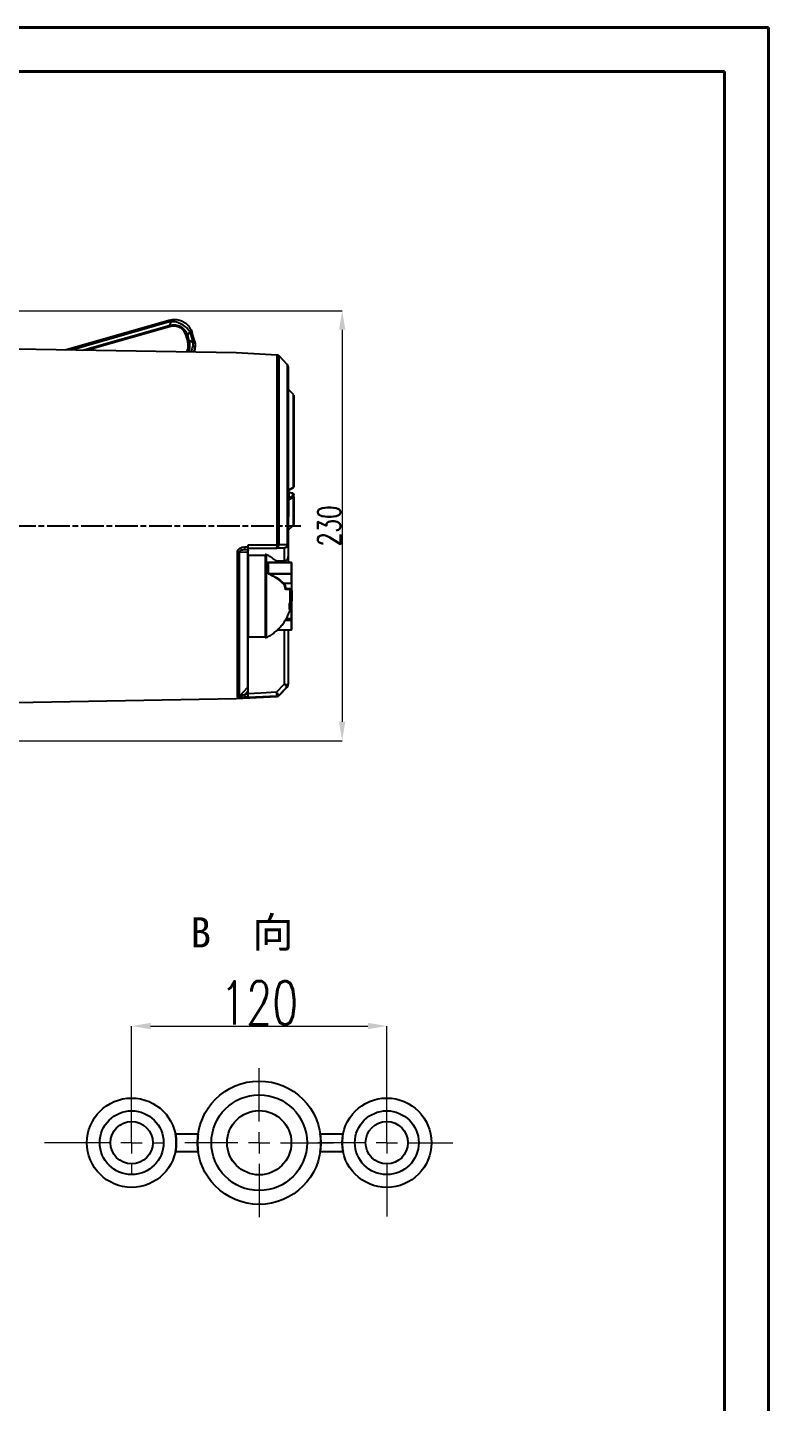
# Model space of a CAD drawing. Header units: millimetres. Extents: x 2223 to 4172, y 741 to 2119.
# Drawn here: x 3780 to 4172, y 1391 to 2119 of the extents above; entities that cross this region are included whole.
import ezdxf

# ---------------------------------------------------------------- set-up
doc = ezdxf.new("R2010")
doc.units = ezdxf.units.MM
doc.linetypes.add('AM_ISO08W050', pattern=[18, 12, -1.5, 3, -1.5])
doc.linetypes.add('CENTER2', pattern=[28.575, 19.05, -3.175, 3.175, -3.175])
for name, color, linetype, lineweight in [('AM_5', 3, 'Continuous', 25), ('AM_7', 4, 'AM_ISO08W050', 25), ('AM_BOR', 7, 'Continuous', 50), ('FORMAT', 7, 'Continuous', 18), ('中心线', 1, 'CENTER2', 13), ('文字', 7, 'Continuous', 13), ('标注', 3, 'Continuous', 13), ('粗实线', 7, 'Continuous', 40)]:
    doc.layers.add(name, color=color, linetype=linetype, lineweight=lineweight)
doc.styles.add('SLDTEXTSTYLE1', font='txt.shx', dxfattribs={"width": 0.7, "bigfont": 'gbcbig.shx'})
doc.styles.add('STYLE1', font='txt.shx', dxfattribs={"width": 0.8, "height": 3, "bigfont": 'hzdx.shx'})
doc.dimstyles.new('SLDDIMSTYLE12$0', dxfattribs={"dimtxt": 12, "dimasz": 10, "dimexe": 0, "dimexo": 0.0625, "dimgap": 0.875, "dimtad": 1, "dimdec": 1, "dimlfac": 1.8, "dimrnd": 1e-09, "dimzin": 12, "dimdsep": 46, "dimtxsty": 'SLDTEXTSTYLE1', "dimcen": 0.09, "dimdle": 8.16, "dimclrd": 3, "dimclre": 3, "dimadec": 0, "dimazin": 3, "dimtfac": 1, "dimtdec": 1, "dimtofl": 0, "dimtmove": 0, "dimatfit": 3, "dimfxl": 0, "dimfrac": 2, "dimtolj": 1, "dimlwd": 5, "dimlwe": 5, "dimarcsym": 0})

# ---------------------------------------------------------------- blocks, each defined once
blk = doc.blocks.new('*D46')
at = {"layer": 'AM_5', "color": 3, "lineweight": 5, "transparency": 16777216}
blk.add_line((3758.76, 1969.07), (3946.32, 1969.07), dxfattribs=at)
at = {"layer": 'AM_5', "color": 3, "linetype": 'Continuous', "lineweight": 5, "transparency": 16777216}
for p, q in [((3946.32, 1959.07), (3946.32, 1751.64)), ((3758.76, 1741.64), (3946.32, 1741.64))]:
    blk.add_line(p, q, dxfattribs=at)
at = {"layer": 'AM_5', "color": 3, "transparency": 16777216}
for points in [[(3944.66, 1959.07), (3947.99, 1959.07), (3946.32, 1969.07)], [(3944.66, 1751.64), (3947.99, 1751.64), (3946.32, 1741.64)]]:
    blk.add_solid(points, dxfattribs=at)
at = {"layer": 'Defpoints', "color": 0, "transparency": 16777216}
for p in [(3758.7, 1969.07), (3758.7, 1741.64), (3946.32, 1741.64)]:
    blk.add_point(p, dxfattribs=at)
at = {"layer": 'AM_5', "color": 0, "transparency": 16777216, "insert": (3939.45, 1855.35), "char_height": 12, "attachment_point": 5, "rotation": 90, "style": 'SLDTEXTSTYLE1'}
blk.add_mtext('\\A1;230', dxfattribs=at)
blk = doc.blocks.new('rA3')
at = {"layer": '粗实线'}
for p, q in [((753.38, 421.26), (333.38, 421.26)), ((753.38, 124.26), (753.38, 421.26)), ((748.38, 416.26), (358.38, 416.26)), ((748.38, 129.26), (748.38, 416.26))]:
    blk.add_line(p, q, dxfattribs=at)
blk = doc.blocks.new('SW_CENTERMARKSYMBOL_14')
at = {"layer": 'FORMAT', "color": 0}
for p, q in [((0, 2), (0, 7)), ((-2, 0), (-7, 0)), ((0, 0), (-1, 0)), ((0, 0), (0, 1)), ((0, 0), (0, -1)), ((0, 0), (1, 0)), ((2, 0), (7, 0)), ((0, -2), (0, -7))]:
    blk.add_line(p, q, dxfattribs=at)
blk = doc.blocks.new('SW_CENTERMARKSYMBOL_15')
at = {"layer": 'FORMAT', "color": 0}
for p, q in [((0, 2), (0, 5)), ((-2, 0), (-6.49, 0)), ((0, 0), (-1, 0)), ((0, 0), (0, 1)), ((0, 0), (0, -1)), ((0, 0), (1, 0)), ((2, 0), (6.2, 0)), ((0, -2), (0, -6.94))]:
    blk.add_line(p, q, dxfattribs=at)
blk = doc.blocks.new('SW_CENTERMARKSYMBOL_16')
at = {"layer": 'FORMAT', "color": 0}
for p, q in [((0, 2), (0, 3)), ((-2, 0), (-8.18, 0)), ((0, 0), (-1, 0)), ((0, 0), (0, 1)), ((0, 0), (0, -1)), ((0, 0), (1, 0)), ((2, 0), (3, 0)), ((0, -2), (0, -3))]:
    blk.add_line(p, q, dxfattribs=at)
blk = doc.blocks.new('*D41')
at = {"layer": 'Defpoints', "color": 0, "transparency": 16777216}
for p in [(3969.93, 1590.65), (3834.93, 1528.91), (3969.93, 1528.91)]:
    blk.add_point(p, dxfattribs=at)
at = {"layer": '标注', "color": 3, "lineweight": 5, "transparency": 16777216}
blk.add_line((3834.93, 1528.97), (3834.93, 1590.65), dxfattribs=at)
at = {"layer": '标注', "color": 3, "linetype": 'Continuous', "lineweight": 5, "transparency": 16777216}
for p, q in [((3844.93, 1590.65), (3959.93, 1590.65)), ((3969.93, 1528.97), (3969.93, 1590.65))]:
    blk.add_line(p, q, dxfattribs=at)
at = {"layer": '标注', "color": 3, "transparency": 16777216}
for points in [[(3844.93, 1592.31), (3844.93, 1588.98), (3834.93, 1590.65)], [(3959.93, 1592.31), (3959.93, 1588.98), (3969.93, 1590.65)]]:
    blk.add_solid(points, dxfattribs=at)
at = {"layer": '标注', "color": 0, "transparency": 16777216, "insert": (3902.43, 1602.95), "char_height": 10, "attachment_point": 5, "style": 'SLDTEXTSTYLE1'}
blk.add_mtext('\\A1;{\\H2.28571x;120}', dxfattribs=at)

msp = doc.modelspace()

# ---------------------------------------------------------------- linework, layer by layer
at = {"color": 7, "linetype": 'Continuous', "lineweight": 25}
for p, q in [((3854.669, 1964.171), (3856.476, 1964.513)), ((3799.712, 1948.413), (3854.669, 1964.171)), ((3854.945, 1963.216), (3803.111, 1948.353)), ((3808.909, 1948.252), (3854.741, 1961.394)), ((3854.961, 1960.626), (3811.642, 1948.205)), ((3855.848, 1963.387), (3854.741, 1961.394)), ((3854.945, 1963.216), (3855.848, 1963.387)), ((3864.636, 1955.909), (3865.744, 1957.902)), ((3865.744, 1957.902), (3866.077, 1957.045)), ((3866.371, 1959.028), (3867.038, 1957.314)), ((3868.141, 1953.469), (3867.038, 1957.314)), ((3864.584, 1953.19), (3863.867, 1955.689)), ((3865.353, 1953.409), (3864.636, 1955.909)), ((3867.351, 1952.297), (3865.353, 1953.409)), ((3866.077, 1957.045), (3867.18, 1953.2)), ((3867.18, 1953.2), (3867.351, 1952.297)), ((3868.141, 1953.469), (3868.483, 1951.663)), ((3868.528, 1950.707), (3868.528, 1950.714)), ((3890.189, 1946.833), (3760.663, 1949.095)), ((3911.918, 1945.694), (3890.189, 1946.833)), ((3917.251, 1940.672), (3912.927, 1945.229)), ((3920.516, 1924.867), (3917.809, 1927.584)), ((3920.516, 1875.721), (3920.516, 1924.867)), ((3920.663, 1924.515), (3920.663, 1921.929)), ((3917.663, 1920.251), (3917.663, 1919.898)), ((3920.663, 1875.871), (3920.663, 1877.164)), ((3917.663, 1874.001), (3917.67, 1874.073)), ((3917.663, 1870.31), (3917.663, 1873.941)), ((3917.663, 1873.82), (3918.163, 1873.82)), ((3917.663, 1873.693), (3918.163, 1873.693)), ((3917.663, 1873.629), (3918.163, 1873.629)), ((3917.663, 1870.369), (3918.163, 1870.369)), ((3917.663, 1870.232), (3918.163, 1870.232)), ((3917.663, 1869.82), (3918.163, 1869.82)), ((3917.69, 1873.437), (3918.163, 1873.437)), ((3917.809, 1874.361), (3920.516, 1875.721)), ((3917.941, 1874.197), (3920.386, 1875.424)), ((3917.941, 1874.197), (3920.386, 1875.424)), ((3918.163, 1873.693), (3918.163, 1873.82)), ((3918.163, 1873.441), (3918.163, 1873.693)), ((3918.163, 1873.437), (3918.163, 1873.629)), ((3918.163, 1873.042), (3918.163, 1873.437)), ((3918.163, 1873.31), (3918.163, 1873.437)), ((3918.163, 1873.021), (3918.163, 1873.31)), ((3918.163, 1873.021), (3920.163, 1872.553)), ((3920.163, 1872.553), (3918.163, 1873.021)), ((3918.163, 1873.021), (3918.163, 1870.369)), ((3918.163, 1870.104), (3920.163, 1871.108)), ((3918.163, 1869.292), (3920.516, 1870.472)), ((3918.163, 1870.232), (3918.163, 1870.369)), ((3918.163, 1869.82), (3918.163, 1870.232)), ((3920.163, 1871.108), (3920.163, 1872.553)), ((3920.394, 1872.498), (3920.208, 1872.575)), ((3920.394, 1872.498), (3920.208, 1872.575)), ((3920.516, 1855.707), (3920.516, 1870.472)), ((3920.599, 1872.255), (3920.626, 1872.173)), ((3920.646, 1872.114), (3920.63, 1872.179)), ((3920.646, 1872.099), (3920.663, 1871.968)), ((3920.663, 1870.675), (3920.663, 1871.968)), ((3917.663, 1868.384), (3918.163, 1868.384)), ((3917.663, 1860.902), (3917.663, 1863.646)), ((3918.163, 1862.201), (3918.163, 1868.384)), ((3917.663, 1862.201), (3918.163, 1862.201)), ((3917.663, 1860.765), (3918.163, 1860.765)), ((3917.663, 1860.353), (3918.163, 1860.353)), ((3917.663, 1860.337), (3918.163, 1860.337)), ((3917.663, 1860.216), (3918.163, 1860.216)), ((3917.809, 1860.216), (3917.809, 1853)), ((3917.809, 1853), (3920.516, 1855.707)), ((3918.163, 1860.353), (3918.163, 1860.765)), ((3891.927, 1841.447), (3896.25, 1841.53)), ((3894.264, 1842.795), (3894.757, 1842.842)), ((3894.425, 1842.772), (3894.745, 1842.82)), ((3894.745, 1842.82), (3896.662, 1842.853)), ((3894.797, 1844.136), (3896.662, 1844.168)), ((3896.662, 1844.168), (3896.662, 1845.344)), ((3896.662, 1845.344), (3911.917, 1845.342)), ((3896.662, 1843.564), (3911.613, 1843.564)), ((3896.662, 1841.379), (3896.662, 1842.554)), ((3911.613, 1843.564), (3911.841, 1843.626)), ((3911.613, 1843.564), (3911.658, 1843.616)), ((3915.662, 1843.564), (3911.613, 1843.564)), ((3911.917, 1845.36), (3911.917, 1845.342)), ((3912.923, 1845.342), (3912.927, 1845.411)), ((3912.927, 1845.411), (3917.249, 1845.403)), ((3915.662, 1843.564), (3915.662, 1836.612)), ((3917.249, 1845.403), (3917.251, 1845.444)), ((3917.662, 1845.564), (3917.656, 1845.403)), ((3905.662, 1839.648), (3896.662, 1839.648)), ((3906.162, 1840.148), (3905.662, 1840.148)), ((3905.662, 1840.148), (3905.662, 1802.592)), ((3906.162, 1840.148), (3906.162, 1802.592)), ((3907.083, 1830.197), (3907.083, 1835.984)), ((3919.462, 1835.998), (3907.178, 1835.999)), ((3907.179, 1835.964), (3907.179, 1830.183)), ((3907.179, 1835.964), (3919.462, 1835.964)), ((3915.662, 1836.612), (3911.436, 1836.612)), ((3917.662, 1839.312), (3917.662, 1835.998)), ((3919.462, 1835.998), (3919.462, 1835.94)), ((3919.462, 1835.964), (3919.462, 1835.998)), ((3919.462, 1830.183), (3919.462, 1835.964)), ((3919.662, 1832.764), (3919.662, 1835.798)), ((3919.662, 1833.209), (3919.662, 1835.798)), ((3907.179, 1830.183), (3919.462, 1830.183)), ((3907.75, 1829.93), (3919.462, 1829.929)), ((3919.462, 1829.929), (3919.462, 1830.183)), ((3919.462, 1824.997), (3919.462, 1829.929)), ((3919.662, 1830.071), (3919.662, 1833.209)), ((3919.662, 1825.138), (3919.662, 1830.071)), ((3915.282, 1824.997), (3919.462, 1824.997)), ((3919.462, 1822.072), (3916.437, 1822.072)), ((3916.814, 1821.624), (3916.567, 1821.591)), ((3916.736, 1821.815), (3919.462, 1821.815)), ((3916.74, 1821.819), (3916.86, 1821.835)), ((3916.74, 1821.819), (3919.462, 1821.819)), ((3918.859, 1814.819), (3918.859, 1821.815)), ((3918.862, 1811.148), (3918.862, 1821.815)), ((3919.462, 1824.997), (3919.462, 1822.072)), ((3919.462, 1821.877), (3919.462, 1822.072)), ((3919.462, 1821.819), (3919.462, 1821.877)), ((3919.462, 1821.815), (3919.462, 1821.819)), ((3918.451, 1813.905), (3918.859, 1814.819)), ((3918.859, 1811.99), (3918.451, 1811.077)), ((3918.527, 1811.99), (3918.859, 1811.99)), ((3918.859, 1811.148), (3918.859, 1811.99)), ((3919.362, 1812.102), (3919.662, 1812.102)), ((3919.462, 1806.245), (3919.462, 1814.481)), ((3919.662, 1814.261), (3919.662, 1814.277)), ((3919.462, 1805.289), (3916.218, 1805.289)), ((3916.656, 1806.051), (3919.462, 1806.051)), ((3916.739, 1806.245), (3919.462, 1806.245)), ((3918.827, 1811.148), (3918.862, 1811.148)), ((3919.462, 1806.109), (3919.462, 1806.245)), ((3919.462, 1806.051), (3919.462, 1806.109)), ((3919.462, 1806.058), (3919.462, 1806.051)), ((3919.462, 1806.051), (3919.462, 1805.289)), ((3919.462, 1800.356), (3919.462, 1805.289)), ((3919.662, 1803.087), (3919.662, 1806.225)), ((3919.662, 1805.43), (3919.662, 1805.935)), ((3919.662, 1800.498), (3919.662, 1805.43)), ((3905.662, 1802.592), (3905.662, 1796.148)), ((3906.162, 1802.592), (3906.162, 1796.148)), ((3912.115, 1800.298), (3919.462, 1800.298)), ((3912.176, 1800.356), (3919.462, 1800.356)), ((3915.662, 1800.298), (3915.662, 1771.523)), ((3917.662, 1800.298), (3917.662, 1771.323)), ((3919.462, 1800.298), (3919.462, 1800.356)), ((3919.462, 1800.332), (3919.462, 1800.298)), ((3919.662, 1800.498), (3919.662, 1803.087)), ((3896.662, 1796.648), (3905.662, 1796.648)), ((3905.662, 1796.148), (3906.162, 1796.148)), ((3896.25, 1769.75), (3891.926, 1765.163)), ((3894.811, 1766.073), (3896.662, 1768.037)), ((3896.662, 1766.167), (3896.662, 1768.037)), ((3911.613, 1767.243), (3915.662, 1771.523)), ((3917.249, 1770.295), (3912.926, 1765.725)), ((3912.926, 1765.478), (3917.25, 1770.034)), ((3917.25, 1770.293), (3917.249, 1770.295)), ((3917.25, 1770.293), (3917.25, 1770.034)), ((3917.659, 1771.324), (3917.662, 1771.323)), ((3760.662, 1761.614), (3890.188, 1763.874)), ((3890.188, 1763.874), (3911.917, 1765.013)), ((3896.662, 1764.674), (3894.863, 1764.582)), ((3911.916, 1765.262), (3896.662, 1764.46)), ((3896.662, 1764.46), (3896.662, 1764.674)), ((3911.916, 1765.262), (3911.917, 1765.261)), ((3911.917, 1765.013), (3911.917, 1765.261)), ((3912.926, 1765.725), (3912.924, 1765.728)), ((3912.926, 1765.478), (3912.926, 1765.725))]:
    msp.add_line(p, q, dxfattribs=at)
at = {"color": 7, "linetype": 'Continuous', "lineweight": 25, "flags": 128}
for points in [[(3911.917, 1845.36), (3911.917, 1850.968), (3911.917, 1856.593), (3911.917, 1862.213), (3911.917, 1867.806), (3911.917, 1873.352), (3911.917, 1878.827), (3911.917, 1884.212), (3911.917, 1889.484), (3911.917, 1894.624), (3911.917, 1899.612), (3911.917, 1904.428), (3911.917, 1909.054), (3911.917, 1913.472), (3911.918, 1917.664), (3911.918, 1921.615), (3911.918, 1925.309), (3911.918, 1928.731), (3911.918, 1931.869), (3911.918, 1934.71), (3911.918, 1937.243), (3911.918, 1939.459), (3911.918, 1941.349), (3911.918, 1942.905), (3911.918, 1944.122), (3911.918, 1944.994), (3911.918, 1945.519), (3911.918, 1945.694)], [(3912.927, 1845.411), (3912.927, 1851.096), (3912.927, 1856.798), (3912.927, 1862.493), (3912.927, 1868.161), (3912.927, 1873.776), (3912.927, 1879.318), (3912.927, 1884.762), (3912.927, 1890.089), (3912.927, 1895.276), (3912.927, 1900.302), (3912.927, 1905.147), (3912.927, 1909.791), (3912.927, 1914.217), (3912.927, 1918.405), (3912.927, 1922.34), (3912.927, 1926.005), (3912.927, 1929.386), (3912.927, 1932.468), (3912.927, 1935.24), (3912.927, 1937.691), (3912.927, 1939.81), (3912.927, 1941.589), (3912.927, 1943.021), (3912.927, 1944.1), (3912.927, 1944.822), (3912.927, 1945.184), (3912.927, 1945.229)], [(3917.251, 1940.672), (3917.251, 1940.493), (3917.251, 1939.955), (3917.251, 1939.061), (3917.251, 1937.814), (3917.251, 1936.221), (3917.251, 1934.287), (3917.251, 1932.02), (3917.251, 1929.431), (3917.251, 1926.53), (3917.251, 1923.33), (3917.251, 1919.843), (3917.251, 1916.085), (3917.251, 1912.071), (3917.251, 1907.819), (3917.251, 1903.345), (3917.251, 1898.67), (3917.251, 1893.812), (3917.251, 1888.793), (3917.251, 1883.632), (3917.251, 1878.353), (3917.251, 1872.976), (3917.251, 1867.526), (3917.251, 1862.024), (3917.251, 1856.494), (3917.251, 1850.96), (3917.251, 1845.444)], [(3917.809, 1927.584), (3917.809, 1927.084), (3917.809, 1926.205), (3917.809, 1924.955), (3917.809, 1923.348), (3917.809, 1921.4), (3917.809, 1919.131), (3917.809, 1916.565), (3917.809, 1913.728), (3917.809, 1910.65), (3917.809, 1907.362), (3917.809, 1903.898), (3917.809, 1900.294), (3917.809, 1896.588), (3917.809, 1892.817), (3917.809, 1889.021), (3917.809, 1885.238), (3917.809, 1881.509), (3917.809, 1877.87), (3917.809, 1874.361)], [(3917.663, 1874.158), (3917.663, 1875.989), (3917.663, 1878.953), (3917.663, 1882.053), (3917.663, 1885.251), (3917.663, 1888.509), (3917.663, 1891.787), (3917.663, 1895.045), (3917.663, 1898.243), (3917.663, 1901.343), (3917.663, 1904.308), (3917.663, 1907.1), (3917.663, 1909.686), (3917.663, 1912.036), (3917.663, 1914.12), (3917.663, 1915.912), (3917.663, 1917.392), (3917.663, 1918.542), (3917.663, 1919.346), (3917.663, 1919.796), (3917.663, 1919.898)], [(3918.163, 1873.021), (3918.178, 1873.035), (3918.193, 1873.042), (3918.208, 1873.043), (3918.22, 1873.037), (3918.231, 1873.024), (3918.239, 1873.006)], [(3890.917, 1764.702), (3890.917, 1765.659), (3890.917, 1766.987), (3890.917, 1768.681), (3890.917, 1770.732), (3890.917, 1773.133), (3890.917, 1775.874), (3890.917, 1778.944), (3890.917, 1782.329), (3890.917, 1786.015), (3890.917, 1789.989), (3890.917, 1794.232), (3890.917, 1798.728), (3890.917, 1803.458), (3890.917, 1808.402), (3890.917, 1813.541), (3890.917, 1818.852), (3890.917, 1824.314), (3890.917, 1829.904), (3890.917, 1835.599), (3890.917, 1841.376)], [(3891.926, 1765.163), (3891.926, 1766.116), (3891.926, 1767.437), (3891.926, 1769.122), (3891.926, 1771.163), (3891.926, 1773.552), (3891.926, 1776.279), (3891.926, 1779.332), (3891.926, 1782.7), (3891.926, 1786.368), (3891.926, 1790.321), (3891.926, 1794.543), (3891.926, 1799.016), (3891.926, 1803.722), (3891.926, 1808.641), (3891.927, 1813.753), (3891.927, 1819.037), (3891.927, 1824.472), (3891.927, 1830.033), (3891.927, 1835.7), (3891.927, 1841.447)], [(3896.25, 1841.53), (3896.25, 1835.852), (3896.25, 1830.26), (3896.25, 1824.782), (3896.25, 1819.44), (3896.25, 1814.26), (3896.25, 1809.264), (3896.25, 1804.474), (3896.25, 1799.913), (3896.25, 1795.6), (3896.25, 1791.555), (3896.25, 1787.797), (3896.25, 1784.341), (3896.25, 1781.204), (3896.25, 1778.4), (3896.25, 1775.94), (3896.25, 1773.837), (3896.25, 1772.099), (3896.25, 1770.735), (3896.25, 1769.75)], [(3896.662, 1839.648), (3896.662, 1839.579), (3896.662, 1839.183), (3896.662, 1838.442), (3896.662, 1837.367), (3896.662, 1835.977), (3896.662, 1834.294), (3896.662, 1832.346), (3896.662, 1830.164), (3896.662, 1827.786), (3896.662, 1825.249), (3896.662, 1822.596), (3896.662, 1819.869), (3896.662, 1817.115), (3896.662, 1814.377), (3896.662, 1811.701), (3896.662, 1809.131), (3896.662, 1806.71), (3896.662, 1804.475), (3896.662, 1802.466), (3896.662, 1800.714), (3896.662, 1799.248), (3896.662, 1798.093), (3896.662, 1797.267), (3896.662, 1796.783), (3896.662, 1796.648)], [(3919.462, 1830.183), (3919.501, 1830.181), (3919.539, 1830.174), (3919.573, 1830.164), (3919.604, 1830.15), (3919.629, 1830.133), (3919.647, 1830.114), (3919.659, 1830.093), (3919.662, 1830.071)], [(3896.662, 1766.167), (3895.625, 1766.114), (3894.811, 1766.073)], [(3911.613, 1767.243), (3903.24, 1766.803), (3896.662, 1766.458)]]:
    msp.add_lwpolyline(points, dxfattribs=at)
at = {"color": 7, "linetype": 'Continuous', "lineweight": 25}
for centre, radius, start, end in [((3911.839, 1944.196), 1.5, 43.499688, 86.999689), ((3916.163, 1939.64), 1.5, 359.999688, 43.499688), ((3918.16, 1927.936), 0.498, 180.016099, 225.117046), ((3920.166, 1924.515), 0.497, 0.018818, 45.136394), ((3920.163, 1924.515), 0.5, 359.999688, 44.795922), ((3917.857, 1874.168), 0.198, 103.884157, 168.008957), ((3918.049, 1870.538), 0.386, 180.219672, 206.015382), ((3920.203, 1872.527), 0.0477, 83.569529, 147.173283), ((3920.194, 1870.638), 0.47, 4.401638, 93.810949), ((3920.398, 1872.47), 0.0277, 97.120508, 149.187288), ((3920.163, 1875.871), 0.5, 296.630121, 359.999688), ((3920.47, 1875.913), 0.197, 283.446815, 347.663208), ((3920.414, 1870.7), 0.25, 294.151262, 354.20295), ((3920.163, 1856.06), 0.5, 314.999688, 359.999688), ((3918.162, 1852.646), 0.5, 134.999688, 179.999688), ((3890.927, 1848.44), 7.063, 269.92223, 278.138723), ((3888.547, 1843.725), 6.263, 351.68842, 3.755699), ((3897.925, 1841.451), 1.677, 138.870293, 177.29865), ((3911.928, 1855.077), 9.717, 269.937468, 275.900598), ((3912.42, 1855.215), 9.886, 267.082998, 272.916374), ((3917.452, 1847.234), 1.842, 263.65489, 276.344486), ((3917.293, 1846.064), 0.622, 266.060116, 306.402624), ((3907.178, 1836.198), 0.233, 246.022236, 270.18014), ((3919.478, 1835.78), 0.185, 5.85563, 94.849599), ((3907.177, 1830.514), 0.331, 253.519876, 270.278324), ((3908.135, 1829.627), 0.49, 141.829258, 172.120898), ((3899.069, 1808.439), 22.921, 45.547223, 68.015613), ((3919.487, 1830.106), 0.179, 261.950222, 348.577936), ((3915.416, 1824.722), 0.305, 116.010002, 165.059265), ((3916.409, 1822.539), 0.467, 252.264657, 273.464573), ((3916.759, 1821.624), 0.196, 95.789009, 189.850343), ((3919.487, 1825.174), 0.179, 261.950222, 348.577936), ((3919.509, 1821.845), 0.232, 48.458885, 101.560817), ((3919.462, 1822.019), 0.2, 269.987218, 359.987213), ((3919.462, 1822.015), 0.2, 269.999688, 359.999688), ((3906.934, 1812.491), 11.604, 352.999328, 7.000049), ((3895.384, 1818.148), 24.5, 350.877908, 359.999688), ((3919.512, 1807.944), 1.7, 268.315682, 275.063436), ((3919.466, 1806.254), 0.196, 268.95412, 358.91449), ((3919.487, 1805.466), 0.179, 261.950222, 348.577936), ((3919.487, 1800.533), 0.179, 261.950222, 348.577936), ((3919.478, 1800.517), 0.185, 265.149777, 354.143747), ((3904.782, 1778.009), 11.875, 224.069657, 226.858184), ((3916.157, 1771.326), 1.502, 316.655435, 359.931586), ((3916.169, 1771.323), 1.493, 316.393454, 359.985939), ((3916.162, 1771.067), 1.5, 316.499688, 359.999688), ((3890.84, 1766.205), 1.506, 272.929592, 316.193087), ((3868.128, 1764.39), 26.736, 0.412395, 3.608609), ((3911.834, 1766.764), 1.504, 273.137915, 316.448557), ((3911.839, 1766.761), 1.502, 272.977262, 316.402157), ((3911.838, 1766.511), 1.5, 272.999688, 316.499688)]:
    msp.add_arc(centre, radius, start, end, dxfattribs=at)
for points, knots in [([(3856.476, 1964.513), (3856.349, 1964.454), (3856.094, 1964.336), (3855.931, 1963.705), (3855.848, 1963.387)], [0, 0, 0, 0, 0.49686743, 1, 1, 1, 1]), ([(3856.476, 1964.513), (3857.498, 1964.521), (3859.506, 1964.536), (3862.337, 1963.419), (3864.785, 1961.61), (3865.837, 1959.898), (3866.371, 1959.028)], [0, 0, 0, 0, 0.2543758, 0.4999836, 0.7457388, 1, 1, 1, 1]), ([(3854.741, 1961.394), (3855.861, 1961.576), (3857.946, 1961.915), (3860.939, 1960.941), (3863.369, 1958.922), (3864.192, 1956.965), (3864.636, 1955.909)], [0, 0, 0, 0, 0.2680966, 0.4988227, 0.7294637, 1, 1, 1, 1]), ([(3863.867, 1955.689), (3863.49, 1956.668), (3862.951, 1958.066), (3861.617, 1959.462), (3860.541, 1960.217), (3859.328, 1960.725), (3857.444, 1961.107), (3855.982, 1960.824), (3854.961, 1960.626)], [0, 0, 0, 0, 0.2715623, 0.3875926, 0.5011305, 0.6146375, 0.7308194, 1, 1, 1, 1]), ([(3865.744, 1957.902), (3865.171, 1958.703), (3864.044, 1960.28), (3861.56, 1962.041), (3858.756, 1963.209), (3856.824, 1963.328), (3855.848, 1963.387)], [0, 0, 0, 0, 0.25415722, 0.50001427, 0.74762575, 1, 1, 1, 1]), ([(3866.371, 1959.028), (3866.387, 1958.889), (3866.42, 1958.611), (3865.969, 1958.138), (3865.744, 1957.902)], [0, 0, 0, 0, 0.5000023, 1, 1, 1, 1]), ([(3863.897, 1947.292), (3863.978, 1947.403), (3864.315, 1947.864), (3864.672, 1948.827), (3865.072, 1950.701), (3864.784, 1952.166), (3864.584, 1953.19)], [0, 0, 0, 0, 0.0674485, 0.27954515, 0.49659605, 1, 1, 1, 1]), ([(3865.353, 1953.409), (3865.509, 1952.309), (3865.799, 1950.261), (3865.351, 1948.027), (3864.722, 1947.285), (3864.716, 1947.278)], [0, 0, 0, 0, 0.535438, 0.9957755, 1, 1, 1, 1]), ([(3867.351, 1952.297), (3867.306, 1951.309), (3867.228, 1949.583), (3866.472, 1947.951), (3866.149, 1947.253)], [0, 0, 0, 0, 0.5719725, 1, 1, 1, 1]), ([(3868.483, 1951.663), (3868.423, 1951.791), (3868.302, 1952.048), (3867.669, 1952.214), (3867.351, 1952.297)], [0, 0, 0, 0, 0.4968676, 1, 1, 1, 1]), ([(3868.483, 1951.663), (3868.525, 1950.632), (3868.587, 1949.094), (3867.982, 1947.688), (3867.783, 1947.224)], [0, 0, 0, 0, 0.6705708, 1, 1, 1, 1]), ([(3867.786, 1947.224), (3867.99, 1947.684), (3868.483, 1948.791), (3868.449, 1950.004), (3868.429, 1950.713)], [0, 0, 0, 0, 0.4149051, 1, 1, 1, 1]), ([(3920.663, 1890.353), (3920.663, 1891.608), (3920.663, 1894.117), (3920.663, 1897.828), (3920.663, 1900.553), (3920.663, 1902.342), (3920.663, 1903.263), (3920.663, 1904.17), (3920.663, 1905.064), (3920.663, 1905.943), (3920.663, 1906.534), (3920.663, 1906.946), (3920.663, 1907.422), (3920.663, 1908.137), (3920.663, 1908.953), (3920.663, 1909.661), (3920.663, 1910.345), (3920.663, 1911.029), (3920.663, 1911.516), (3920.663, 1912.253), (3920.663, 1913.136), (3920.663, 1914.304), (3920.663, 1915.285), (3920.663, 1916.122), (3920.663, 1916.765), (3920.663, 1917.275), (3920.663, 1917.71), (3920.663, 1918.123), (3920.663, 1918.525), (3920.663, 1918.802), (3920.663, 1919.18), (3920.663, 1919.599), (3920.663, 1920.121), (3920.663, 1920.559), (3920.663, 1920.883), (3920.663, 1921.115), (3920.663, 1921.275), (3920.663, 1921.421), (3920.663, 1921.518), (3920.663, 1921.595), (3920.663, 1921.672), (3920.663, 1921.777), (3920.663, 1921.866), (3920.663, 1921.912), (3920.663, 1921.929)], [0, 0, 0, 0, 0.0803647, 0.1607294, 0.2410941, 0.2624684, 0.283842, 0.3052151, 0.3265873, 0.3479574, 0.3693255, 0.3704427, 0.3788854, 0.405204, 0.4251182, 0.4428013, 0.4618483, 0.4808946, 0.4999402, 0.5035205, 0.5449145, 0.57896, 0.6143836, 0.643615, 0.6685119, 0.6871043, 0.7041218, 0.7223404, 0.7405585, 0.758776, 0.762108, 0.7964253, 0.8245029, 0.853496, 0.8824879, 0.8971785, 0.9118685, 0.9265578, 0.9412466, 0.9442716, 0.9541998, 0.9705965, 0.9890576, 1, 1, 1, 1]), ([(3920.663, 1877.164), (3920.663, 1877.46), (3920.663, 1878.051), (3920.663, 1878.953), (3920.663, 1879.865), (3920.663, 1880.787), (3920.663, 1881.718), (3920.663, 1882.657), (3920.663, 1883.305), (3920.663, 1883.781), (3920.663, 1884.337), (3920.663, 1885.181), (3920.663, 1886.141), (3920.663, 1887.828), (3920.663, 1889.22), (3920.663, 1890.353)], [0, 0, 0, 0, 0.07144385, 0.14288374, 0.21431988, 0.28576303, 0.35720674, 0.42863778, 0.50005558, 0.50406448, 0.53604837, 0.6252562, 0.69323765, 0.75009307, 1, 1, 1, 1]), ([(3917.793, 1873.3), (3917.765, 1873.327), (3917.709, 1873.38), (3917.684, 1873.444), (3917.672, 1873.476)], [0, 0, 0, 0, 0.5052965, 1, 1, 1, 1]), ([(3917.774, 1873.298), (3917.774, 1873.306), (3917.774, 1873.32), (3917.757, 1873.332), (3917.727, 1873.331), (3917.7, 1873.32), (3917.686, 1873.314)], [0, 0, 0, 0, 0.2336109, 0.4844564, 0.7436939, 1, 1, 1, 1]), ([(3917.691, 1874.046), (3917.697, 1874.046), (3917.717, 1874.043), (3917.785, 1874.104), (3917.886, 1874.164), (3917.939, 1874.195)], [0, 0, 0, 0, 0.1601422, 0.5688581, 1, 1, 1, 1]), ([(3917.774, 1873.298), (3917.799, 1873.268), (3917.852, 1873.205), (3917.982, 1873.098), (3918.091, 1873.052), (3918.163, 1873.021)], [0, 0, 0, 0, 0.233085, 0.4930073, 1, 1, 1, 1]), ([(3917.934, 1874.195), (3917.932, 1874.193), (3917.913, 1874.178), (3917.88, 1874.18), (3917.84, 1874.196), (3917.817, 1874.244), (3917.808, 1874.305), (3917.809, 1874.342), (3917.809, 1874.361)], [0, 0, 0, 0, 0.0284628, 0.3120488, 0.569439, 0.7930567, 0.8963599, 1, 1, 1, 1]), ([(3918.163, 1865.224), (3918.163, 1865.847), (3918.163, 1867.092), (3918.163, 1868.562), (3918.163, 1869.498), (3918.163, 1870.012), (3918.163, 1870.322), (3918.163, 1870.353), (3918.163, 1870.369)], [0, 0, 0, 0, 0.25015941, 0.49958066, 0.62466902, 0.74973011, 0.87480959, 1, 1, 1, 1]), ([(3918.163, 1868.384), (3918.163, 1868.707), (3918.163, 1869.111), (3918.163, 1869.538), (3918.163, 1869.72), (3918.163, 1869.78), (3918.163, 1869.82)], [0, 0, 0, 0, 0.4996211, 0.6251499, 0.7494732, 1, 1, 1, 1]), ([(3920.163, 1872.553), (3920.202, 1872.546), (3920.275, 1872.532), (3920.343, 1872.499), (3920.374, 1872.484)], [0, 0, 0, 0, 0.5446681, 1, 1, 1, 1]), ([(3920.491, 1870.675), (3920.475, 1870.719), (3920.442, 1870.814), (3920.36, 1870.943), (3920.262, 1871.048), (3920.195, 1871.088), (3920.163, 1871.108)], [0, 0, 0, 0, 0.239538, 0.5175571, 0.7682031, 1, 1, 1, 1]), ([(3920.374, 1872.484), (3920.416, 1872.456), (3920.506, 1872.398), (3920.591, 1872.273), (3920.65, 1872.127), (3920.658, 1872.027), (3920.663, 1871.968)], [0, 0, 0, 0, 0.2427138, 0.5154318, 0.7146901, 1, 1, 1, 1]), ([(3920.374, 1872.431), (3920.416, 1872.406), (3920.506, 1872.354), (3920.591, 1872.242), (3920.65, 1872.111), (3920.658, 1872.021), (3920.663, 1871.968)], [0, 0, 0, 0, 0.2421389, 0.5153871, 0.7139591, 1, 1, 1, 1]), ([(3920.385, 1875.425), (3920.397, 1875.431), (3920.43, 1875.448), (3920.469, 1875.495), (3920.511, 1875.581), (3920.514, 1875.666), (3920.516, 1875.721)], [0, 0, 0, 0, 0.14054005, 0.37467991, 0.58989364, 1, 1, 1, 1]), ([(3920.516, 1870.472), (3920.516, 1870.504), (3920.517, 1870.569), (3920.499, 1870.639), (3920.491, 1870.675)], [0, 0, 0, 0, 0.49355373, 1, 1, 1, 1]), ([(3920.64, 1872.134), (3920.642, 1872.126), (3920.661, 1872.073), (3920.662, 1872.016), (3920.663, 1871.968)], [0, 0, 0, 0, 0.1515723, 1, 1, 1, 1]), ([(3918.163, 1860.216), (3918.163, 1860.219), (3918.163, 1860.226), (3918.163, 1860.313), (3918.163, 1860.542), (3918.163, 1861.063), (3918.163, 1862.015), (3918.163, 1863.456), (3918.163, 1864.634), (3918.163, 1865.224)], [0, 0, 0, 0, 0.06265322, 0.12530292, 0.25030366, 0.37521459, 0.50021885, 0.74968949, 1, 1, 1, 1]), ([(3918.163, 1860.765), (3918.163, 1860.805), (3918.163, 1860.865), (3918.163, 1861.044), (3918.163, 1861.474), (3918.163, 1861.878), (3918.163, 1862.201)], [0, 0, 0, 0, 0.2505117, 0.3752446, 0.5001647, 1, 1, 1, 1]), ([(3890.917, 1841.376), (3890.937, 1841.586), (3890.979, 1842.019), (3891.299, 1842.601), (3891.735, 1843.105), (3892.437, 1843.61), (3893.47, 1844.036), (3894.343, 1844.101), (3894.797, 1844.136)], [0, 0, 0, 0, 0.1207862, 0.249076, 0.3731346, 0.5013753, 0.7404661, 1, 1, 1, 1]), ([(3891.927, 1841.447), (3891.928, 1841.515), (3891.931, 1841.648), (3892.016, 1841.842), (3892.145, 1842.017), (3892.489, 1842.331), (3893.264, 1842.679), (3893.994, 1842.738), (3894.425, 1842.772)], [0, 0, 0, 0, 0.0635988, 0.1268625, 0.1941501, 0.267332, 0.5677277, 1, 1, 1, 1]), ([(3896.25, 1841.53), (3896.356, 1841.512), (3896.524, 1841.483), (3896.642, 1841.429), (3896.655, 1841.397), (3896.662, 1841.379)], [0, 0, 0, 0, 0.4463965, 0.7099365, 1, 1, 1, 1]), ([(3896.662, 1842.853), (3896.662, 1842.861), (3896.662, 1842.874), (3896.662, 1842.989), (3896.662, 1843.226), (3896.662, 1843.639), (3896.662, 1843.994), (3896.662, 1844.168)], [0, 0, 0, 0, 0.150225, 0.2871088, 0.5005337, 0.7538342, 1, 1, 1, 1]), ([(3896.662, 1842.554), (3896.662, 1842.643), (3896.662, 1842.82), (3896.662, 1842.842), (3896.662, 1842.853)], [0, 0, 0, 0, 0.5015357, 1, 1, 1, 1]), ([(3896.662, 1770.81), (3896.662, 1771.2), (3896.662, 1771.642), (3896.662, 1772.341), (3896.662, 1772.568), (3896.662, 1772.805), (3896.662, 1773.052), (3896.662, 1773.31), (3896.662, 1773.498), (3896.662, 1773.68), (3896.662, 1774.002), (3896.662, 1774.521), (3896.662, 1775.153), (3896.662, 1775.736), (3896.662, 1776.231), (3896.662, 1776.659), (3896.662, 1776.997), (3896.662, 1777.343), (3896.662, 1777.697), (3896.662, 1778.059), (3896.662, 1778.318), (3896.662, 1778.569), (3896.662, 1779.089), (3896.662, 1779.962), (3896.662, 1781.071), (3896.662, 1782.352), (3896.662, 1783.752), (3896.662, 1785.154), (3896.662, 1786.039), (3896.662, 1786.814), (3896.662, 1787.689), (3896.662, 1788.89), (3896.662, 1789.936), (3896.662, 1790.802), (3896.662, 1791.476), (3896.662, 1792.159), (3896.662, 1792.852), (3896.662, 1793.553), (3896.662, 1794.048), (3896.662, 1794.492), (3896.662, 1795.941), (3896.662, 1798.455), (3896.662, 1802.005), (3896.662, 1805.437), (3896.662, 1808.839), (3896.662, 1812.505), (3896.662, 1817.585), (3896.662, 1824.429), (3896.662, 1832.765), (3896.662, 1838.508), (3896.662, 1841.379)], [0, 0, 0, 0, 0.0669054, 0.0756699, 0.0844343, 0.0931986, 0.1019628, 0.110727, 0.119491, 0.1204246, 0.1282783, 0.1499631, 0.1666235, 0.1807533, 0.1958166, 0.2037808, 0.2117449, 0.219709, 0.2276731, 0.2356371, 0.2436011, 0.2444503, 0.2516161, 0.2765316, 0.2974645, 0.315335, 0.3470796, 0.3706379, 0.3847586, 0.3894352, 0.4071383, 0.4252052, 0.4432721, 0.4527358, 0.4621996, 0.4716633, 0.481127, 0.4905907, 0.5000544, 0.5009281, 0.5082098, 0.5573213, 0.596775, 0.6369947, 0.6768853, 0.7110643, 0.7564848, 0.8376565, 0.9188283, 1, 1, 1, 1]), ([(3911.658, 1843.616), (3911.679, 1843.633), (3911.736, 1843.678), (3911.818, 1844.029), (3911.892, 1844.605), (3911.908, 1845.095), (3911.917, 1845.342)], [0, 0, 0, 0, 0.1562523, 0.4311744, 0.7127035, 1, 1, 1, 1]), ([(3911.841, 1843.626), (3911.919, 1843.641), (3912.153, 1843.686), (3912.495, 1844.03), (3912.814, 1844.604), (3912.886, 1845.095), (3912.923, 1845.342)], [0, 0, 0, 0, 0.138581, 0.419261, 0.7066865, 1, 1, 1, 1]), ([(3917.249, 1845.403), (3917.21, 1845.149), (3917.132, 1844.647), (3916.748, 1844.044), (3916.241, 1843.64), (3915.855, 1843.589), (3915.662, 1843.564)], [0, 0, 0, 0, 0.2577147, 0.5100976, 0.7565093, 1, 1, 1, 1]), ([(3917.656, 1845.403), (3917.611, 1845.165), (3917.519, 1844.673), (3917.076, 1844.094), (3916.575, 1843.761), (3916.104, 1843.593), (3915.816, 1843.574), (3915.662, 1843.564)], [0, 0, 0, 0, 0.24183895, 0.49912391, 0.70899919, 0.84445044, 1, 1, 1, 1]), ([(3912.157, 1835.999), (3912.141, 1836.015), (3911.523, 1836.66), (3910.121, 1837.743), (3908.163, 1839.117), (3906.805, 1839.799), (3906.223, 1840.09)], [0, 0, 0, 0, 0.00919183, 0.37082136, 0.73055161, 1, 1, 1, 1]), ([(3907.083, 1835.984), (3907.084, 1835.993), (3907.086, 1836.01), (3907.108, 1836.036), (3907.175, 1836.058), (3907.358, 1836.044), (3907.533, 1835.979), (3907.65, 1835.936)], [0, 0, 0, 0, 0.0577492, 0.1171536, 0.2515259, 0.5011744, 1, 1, 1, 1]), ([(3907.545, 1835.973), (3907.51, 1835.979), (3907.417, 1835.996), (3907.3, 1836.001), (3907.214, 1835.994), (3907.187, 1835.98), (3907.18, 1835.971), (3907.179, 1835.967), (3907.179, 1835.964)], [0, 0, 0, 0, 0.2547299, 0.6618691, 0.8675208, 0.9398473, 0.9708547, 1, 1, 1, 1]), ([(3917.662, 1839.312), (3917.639, 1839.005), (3917.592, 1838.39), (3917.27, 1837.669), (3916.895, 1837.177), (3916.541, 1836.875), (3916.127, 1836.657), (3915.818, 1836.627), (3915.662, 1836.612)], [0, 0, 0, 0, 0.24908402, 0.49841553, 0.62782199, 0.74923389, 0.87440408, 1, 1, 1, 1]), ([(3907.65, 1829.694), (3907.533, 1829.75), (3907.358, 1829.834), (3907.176, 1829.996), (3907.108, 1830.096), (3907.086, 1830.156), (3907.084, 1830.183), (3907.083, 1830.197)], [0, 0, 0, 0, 0.4973637, 0.7473602, 0.8823614, 0.9420119, 1, 1, 1, 1]), ([(3907.179, 1830.183), (3907.179, 1830.179), (3907.18, 1830.172), (3907.187, 1830.155), (3907.216, 1830.12), (3907.302, 1830.066), (3907.485, 1829.992), (3907.645, 1829.954), (3907.75, 1829.93)], [0, 0, 0, 0, 0.01994941, 0.04121068, 0.0909977, 0.23337847, 0.50065114, 1, 1, 1, 1]), ([(3919.662, 1830.034), (3919.662, 1830.126), (3919.662, 1830.308), (3919.662, 1830.682), (3919.662, 1830.866)], [0, 0, 0, 0, 0.5088221, 1, 1, 1, 1]), ([(3919.662, 1824.3), (3919.662, 1824.692), (3919.662, 1825.485), (3919.662, 1826.919), (3919.662, 1828.459), (3919.662, 1829.52), (3919.662, 1830.045)], [0, 0, 0, 0, 0.2473879, 0.5, 0.7526121, 1, 1, 1, 1]), ([(3916.267, 1822.094), (3916.243, 1822.356), (3916.196, 1822.881), (3915.927, 1823.64), (3915.567, 1824.301), (3915.269, 1824.635), (3915.121, 1824.801)], [0, 0, 0, 0, 0.2498124, 0.4998445, 0.7502398, 1, 1, 1, 1]), ([(3915.282, 1824.997), (3915.442, 1824.803), (3915.744, 1824.436), (3916.108, 1823.709), (3916.369, 1822.906), (3916.415, 1822.345), (3916.437, 1822.072)], [0, 0, 0, 0, 0.2650194, 0.5000669, 0.7573424, 1, 1, 1, 1]), ([(3916.567, 1821.591), (3916.534, 1821.599), (3916.468, 1821.617), (3916.386, 1821.712), (3916.331, 1821.812), (3916.298, 1821.901), (3916.274, 1821.997), (3916.269, 1822.062), (3916.267, 1822.094)], [0, 0, 0, 0, 0.24960183, 0.49829619, 0.62558928, 0.74862866, 0.87572186, 1, 1, 1, 1]), ([(3916.437, 1822.072), (3916.44, 1822.057), (3916.445, 1822.024), (3916.47, 1821.973), (3916.508, 1821.924), (3916.568, 1821.872), (3916.638, 1821.837), (3916.699, 1821.821), (3916.729, 1821.819), (3916.74, 1821.819)], [0, 0, 0, 0, 0.0985259, 0.2116632, 0.3444444, 0.5000064, 0.7493767, 0.9135439, 1, 1, 1, 1]), ([(3917.516, 1821.815), (3917.462, 1821.771), (3917.277, 1821.618), (3917.005, 1821.621), (3916.814, 1821.624)], [0, 0, 0, 0, 0.293654, 1, 1, 1, 1]), ([(3918.848, 1811.212), (3919.026, 1811.821), (3919.462, 1813.311), (3919.817, 1815.769), (3919.92, 1818.533), (3919.821, 1820.633), (3919.592, 1821.78), (3919.545, 1822.016)], [0, 0, 0, 0, 0.1742932, 0.4258292, 0.6790463, 0.9338996, 1, 1, 1, 1]), ([(3919.662, 1822.019), (3919.662, 1822.291), (3919.662, 1822.846), (3919.662, 1823.698), (3919.662, 1824.499), (3919.662, 1824.928), (3919.662, 1825.138)], [0, 0, 0, 0, 0.245589, 0.5, 0.754411, 1, 1, 1, 1]), ([(3919.662, 1811.158), (3919.662, 1811.368), (3919.662, 1811.797), (3919.662, 1812.598), (3919.662, 1813.451), (3919.662, 1814.005), (3919.662, 1814.277)], [0, 0, 0, 0, 0.245589, 0.5, 0.754411, 1, 1, 1, 1]), ([(3919.662, 1806.251), (3919.662, 1806.776), (3919.662, 1807.837), (3919.662, 1809.377), (3919.662, 1810.811), (3919.662, 1811.604), (3919.662, 1811.996)], [0, 0, 0, 0, 0.2473879, 0.5, 0.7526121, 1, 1, 1, 1]), ([(3906.178, 1796.186), (3906.571, 1796.375), (3907.69, 1796.913), (3909.438, 1798.041), (3911.413, 1799.562), (3913.26, 1801.332), (3914.944, 1803.323), (3916.433, 1805.515), (3917.669, 1807.892), (3918.474, 1809.789), (3918.765, 1810.91), (3918.83, 1811.157)], [0, 0, 0, 0, 0.0647369, 0.184574, 0.3082168, 0.4349126, 0.5640589, 0.6951798, 0.827906, 0.9619593, 1, 1, 1, 1]), ([(3896.25, 1769.75), (3896.369, 1769.907), (3896.607, 1770.222), (3896.643, 1770.614), (3896.662, 1770.81)], [0, 0, 0, 0, 0.4980025, 1, 1, 1, 1]), ([(3896.662, 1769.344), (3896.662, 1769.611), (3896.662, 1770.011), (3896.662, 1770.415), (3896.662, 1770.623), (3896.662, 1770.729), (3896.662, 1770.785), (3896.662, 1770.803), (3896.662, 1770.808), (3896.662, 1770.81)], [0, 0, 0, 0, 0.4993103, 0.7495576, 0.8718956, 0.9598674, 0.9876457, 0.9957508, 1, 1, 1, 1]), ([(3896.662, 1768.037), (3896.662, 1768.264), (3896.662, 1768.718), (3896.662, 1769.136), (3896.662, 1769.344)], [0, 0, 0, 0, 0.5011047, 1, 1, 1, 1]), ([(3915.662, 1771.523), (3915.819, 1771.507), (3916.112, 1771.478), (3916.59, 1771.431), (3917.096, 1771.379), (3917.538, 1771.336), (3917.619, 1771.328), (3917.659, 1771.324)], [0, 0, 0, 0, 0.15551031, 0.29095879, 0.50091181, 0.75791394, 1, 1, 1, 1]), ([(3915.662, 1771.523), (3915.857, 1771.372), (3916.25, 1771.068), (3916.762, 1770.671), (3917.145, 1770.375), (3917.214, 1770.322), (3917.249, 1770.295)], [0, 0, 0, 0, 0.24337493, 0.48973466, 0.74220134, 1, 1, 1, 1]), ([(3894.863, 1764.582), (3894.401, 1764.561), (3893.513, 1764.521), (3892.462, 1764.512), (3891.749, 1764.53), (3891.299, 1764.564), (3890.977, 1764.618), (3890.937, 1764.674), (3890.917, 1764.702)], [0, 0, 0, 0, 0.2593479, 0.4990824, 0.6285124, 0.7489001, 0.8765066, 1, 1, 1, 1]), ([(3894.811, 1766.073), (3894.705, 1766.032), (3894.144, 1765.814), (3893.299, 1765.508), (3892.592, 1765.274), (3892.355, 1765.208), (3892.345, 1765.205), (3892.308, 1765.196), (3892.186, 1765.164), (3892.039, 1765.134), (3891.934, 1765.132), (3891.929, 1765.153), (3891.926, 1765.163)], [0, 0, 0, 0, 0.09384328, 0.49978088, 0.74913681, 0.74953243, 0.75240386, 0.76012185, 0.78835666, 0.88792993, 0.94394913, 1, 1, 1, 1]), ([(3896.662, 1764.674), (3896.662, 1764.711), (3896.662, 1764.787), (3896.662, 1765.121), (3896.662, 1765.495), (3896.662, 1765.846), (3896.662, 1766.057), (3896.662, 1766.167)], [0, 0, 0, 0, 0.2464434, 0.4994501, 0.7124688, 0.8495561, 1, 1, 1, 1]), ([(3912.924, 1765.728), (3912.893, 1765.764), (3912.83, 1765.837), (3912.513, 1766.203), (3912.093, 1766.688), (3911.772, 1767.059), (3911.613, 1767.243)], [0, 0, 0, 0, 0.2578222, 0.5102459, 0.7566012, 1, 1, 1, 1]), ([(3911.916, 1765.262), (3911.909, 1765.31), (3911.895, 1765.405), (3911.821, 1765.884), (3911.724, 1766.518), (3911.65, 1767.003), (3911.613, 1767.243)], [0, 0, 0, 0, 0.2578222, 0.5102459, 0.7566012, 1, 1, 1, 1])]:
    msp.add_open_spline(points, degree=3, knots=knots, dxfattribs=at)
for points in [[(3854.669, 1964.171), (3854.682, 1964.129), (3854.707, 1964.045), (3854.865, 1963.492), (3854.945, 1963.216)], [(3854.961, 1960.626), (3854.94, 1960.7), (3854.897, 1960.849), (3854.837, 1961.059), (3854.783, 1961.248), (3854.755, 1961.345), (3854.741, 1961.394)], [(3867.038, 1957.314), (3866.995, 1957.303), (3866.909, 1957.281), (3866.354, 1957.124), (3866.077, 1957.045)], [(3864.636, 1955.909), (3864.587, 1955.895), (3864.49, 1955.867), (3864.3, 1955.813), (3864.09, 1955.753), (3863.941, 1955.71), (3863.867, 1955.689)], [(3865.353, 1953.409), (3865.304, 1953.396), (3865.207, 1953.368), (3865.017, 1953.314), (3864.807, 1953.254), (3864.658, 1953.211), (3864.584, 1953.19)], [(3868.141, 1953.469), (3868.098, 1953.458), (3868.011, 1953.436), (3867.457, 1953.279), (3867.18, 1953.2)], [(3917.663, 1939.64), (3917.663, 1939.55), (3917.663, 1939.369), (3917.663, 1937.914), (3917.663, 1935.609), (3917.663, 1932.394), (3917.663, 1928.329), (3917.663, 1923.451), (3917.663, 1917.817), (3917.663, 1911.489), (3917.663, 1904.537), (3917.663, 1897.039), (3917.663, 1889.078), (3917.663, 1880.743), (3917.663, 1872.124), (3917.663, 1863.322), (3917.662, 1854.423), (3917.662, 1848.517), (3917.662, 1845.564)], [(3920.663, 1924.515), (3920.663, 1924.347), (3920.663, 1924.013), (3920.663, 1922.896), (3920.663, 1921.346), (3920.663, 1919.342), (3920.663, 1916.923), (3920.663, 1914.122), (3920.663, 1910.98), (3920.663, 1907.541), (3920.663, 1903.855), (3920.663, 1899.975), (3920.663, 1895.957), (3920.663, 1891.859), (3920.663, 1887.737), (3920.663, 1883.658), (3920.663, 1879.66), (3920.663, 1877.134), (3920.663, 1875.871)], [(3917.663, 1873.554), (3917.668, 1873.508), (3917.678, 1873.414), (3917.742, 1873.337), (3917.774, 1873.298)], [(3920.663, 1870.675), (3920.663, 1869.579), (3920.663, 1867.388), (3920.663, 1864.507), (3920.663, 1861.976), (3920.663, 1859.86), (3920.663, 1858.178), (3920.663, 1856.968), (3920.663, 1856.203), (3920.663, 1856.108), (3920.663, 1856.06)], [(3917.662, 1845.564), (3917.662, 1845.486), (3917.662, 1845.33), (3917.662, 1844.062), (3917.662, 1842.131), (3917.662, 1840.252), (3917.662, 1839.312)], [(3907.75, 1829.93), (3909.192, 1829.25), (3912.075, 1827.89), (3914.213, 1825.961), (3915.282, 1824.997)]]:
    msp.add_open_spline(points, degree=3, dxfattribs=at)
at = {"layer": 'AM_7'}
msp.add_line((3286.163, 1855.247), (3924.379, 1855.247), dxfattribs=at)
at = {"layer": '粗实线', "color": 7, "linetype": 'ByBlock', "lineweight": 25}
for p, q in [((3870.122, 1533.479), (3858.105, 1533.479)), ((3946.746, 1533.479), (3934.729, 1533.479)), ((3858.076, 1524.199), (3870.142, 1524.199)), ((3934.708, 1524.199), (3946.775, 1524.199))]:
    msp.add_line(p, q, dxfattribs=at)
for centre, radius in [((3902.425, 1528.911), 32.625), ((3834.925, 1528.911), 23.625), ((3902.425, 1528.911), 25.313), ((3969.925, 1528.911), 23.625), ((3834.925, 1528.911), 16.875), ((3902.425, 1528.911), 16.992), ((3969.925, 1528.911), 16.875), ((3834.925, 1528.911), 11.219), ((3969.925, 1528.911), 11.191)]:
    msp.add_circle(centre, radius, dxfattribs=at)
for centre, radius, start, end in [((3834.925, 1528.911), 23.625, 348.495378, 11.148359), ((3902.425, 1528.911), 32.625, 171.95145, 188.304107), ((3902.425, 1528.911), 32.625, 351.695893, 8.04855), ((3969.925, 1528.911), 23.625, 168.851641, 191.504622)]:
    msp.add_arc(centre, radius, start, end, dxfattribs=at)

# ---------------------------------------------------------------- block references
at = {"layer": 'AM_BOR', "xscale": 4.640625, "yscale": 4.640625, "zscale": 4.640625}
msp.add_blockref('rA3', (675.7, 164.093), dxfattribs=at)
at = {"layer": '中心线', "linetype": 'ByBlock', "xscale": 5.625, "yscale": 5.625, "zscale": 5.625}
for name, p in [('SW_CENTERMARKSYMBOL_14', (3902.425, 1528.911)), ('SW_CENTERMARKSYMBOL_15', (3969.925, 1528.911)), ('SW_CENTERMARKSYMBOL_16', (3834.925, 1528.911))]:
    msp.add_blockref(name, p, dxfattribs=at)

# ---------------------------------------------------------------- texts
at = {"layer": '文字', "insert": (3893.297, 1639.335), "char_height": 16, "width": 240, "attachment_point": 5, "style": 'STYLE1'}
msp.add_mtext('\\pt176;{\\fSimSun|b0|i0|c134|p2;\\W1;B  向}', dxfattribs=at)

# ---------------------------------------------------------------- dimensions: what is measured, and where the dimension line sits
at = {"layer": 'AM_5'}
dim = msp.add_linear_dim(base=(3946.324, 1741.639), p1=(3758.698, 1969.069), p2=(3758.697, 1741.639), angle=90, text='230', dimstyle='SLDDIMSTYLE12$0', override={"dimlfac": 1, "dimpost": ''}, dxfattribs=at)
dim.commit()
dim.dimension.update_dxf_attribs({"geometry": '*D46', "text_midpoint": (3939.449, 1855.354)})
at = {"layer": '标注'}
dim = msp.add_linear_dim(base=(3969.925, 1590.646), p1=(3834.925, 1528.911), p2=(3969.925, 1528.911), text='{\\H2.28571x;120}', dimstyle='SLDDIMSTYLE12$0', override={"dimtxt": 10, "dimtdec": 3, "dimtzin": 0}, dxfattribs=at)
dim.commit()
dim.dimension.update_dxf_attribs({"geometry": '*D41', "text_midpoint": (3902.425, 1602.949)})

doc.saveas('drawing.dxf')
